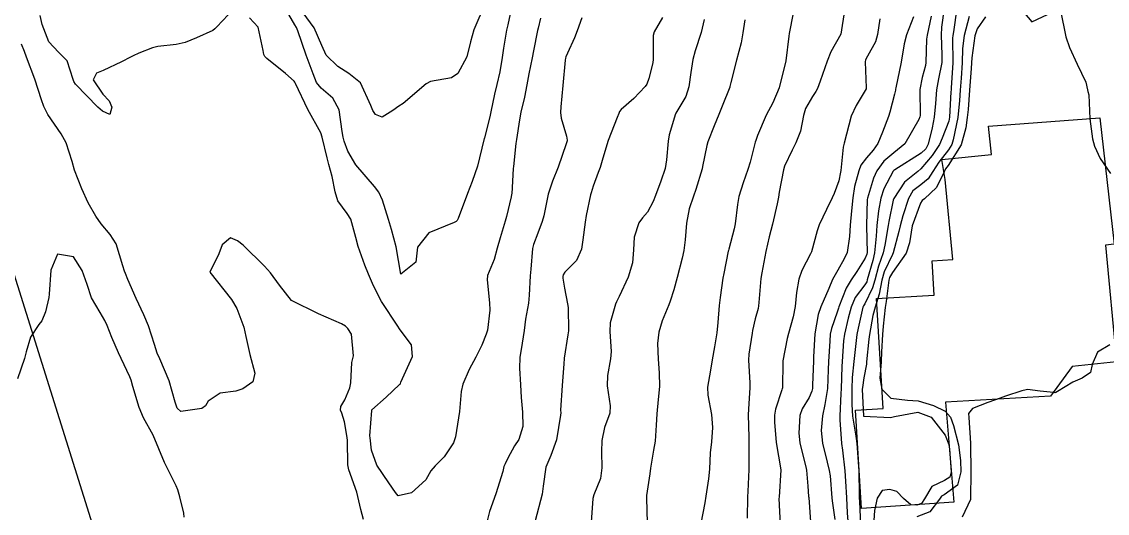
# Model space of a CAD drawing. Header units: metres. Extents: x 298520 to 308411, y 7433745 to 7450750.
# Drawn here: x 301069.7 to 301149.2, y 7442974.5 to 7443010.6 of the extents above; entities that cross this region are included whole.
import ezdxf

# ---------------------------------------------------------------- set-up
doc = ezdxf.new("R2010")
doc.units = ezdxf.units.M
doc.header["$LTSCALE"] = 10
doc.linetypes.add('DASHED', pattern=[0.75, 0.5, -0.25])
for name, color, linetype in [('Curvas de Nivel 1m', 11, 'Continuous'), ('Curvas de Nivel 5m', 15, 'Continuous'), ('Edificações', 30, 'Continuous'), ('Vias Primárias', 230, 'Continuous'), ('Vias Secundárias', 230, 'DASHED')]:
    doc.layers.add(name, color=color, linetype=linetype)

msp = doc.modelspace()

# ---------------------------------------------------------------- linework, layer by layer
at = {"layer": 'Curvas de Nivel 1m', "flags": 128}
for points, elevation in [([(301105.628, 7443011.941), (301105.288, 7443010.343), (301105.207, 7443009.945), (301104.986, 7443008.624), (301104.88, 7443007.948), (301104.7, 7443006.892), (301104.493, 7443005.951), (301104.322, 7443005.257), (301104.058, 7443003.956), (301103.982, 7443003.581), (301103.584, 7443002.052), (301103.557, 7443001.987), (301103.551, 7443001.96), (301103.534, 7443001.913), (301103.079, 7442999.967), (301102.678, 7442998.841), (301102.334, 7442997.978), (301101.649, 7442996.123), (301101.588, 7442995.989), (301101.512, 7442995.91), (301101.367, 7442995.847), (301099.504, 7442995.086), (301098.685, 7442994.022), (301098.559, 7442992.941), (301097.463, 7442992.04), (301097.123, 7442994.044), (301096.781, 7442995.322), (301096.563, 7442996.05), (301096.115, 7442997.467), (301095.849, 7442998.057), (301095.539, 7442998.47), (301094.17, 7443000.074), (301093.573, 7443001.067), (301093.304, 7443001.808), (301093.228, 7443002.085), (301093.153, 7443002.523), (301092.931, 7443004.09), (301092.482, 7443004.958), (301091.629, 7443005.691), (301091.284, 7443006.113), (301091.026, 7443006.729), (301090.526, 7443008.121), (301089.914, 7443009.893), (301089.818, 7443010.129), (301089.685, 7443010.338), (301088.65, 7443012.141)], 704), ([(301084.815, 7443011.066), (301083.974, 7443010.197), (301083.841, 7443010.038), (301083.679, 7443009.929), (301082.499, 7443009.389), (301081.665, 7443009.045), (301080.997, 7443008.903), (301079.66, 7443008.742), (301079.266, 7443008.647), (301078.252, 7443008.264), (301077.852, 7443008.067), (301077.65, 7443007.966), (301076.996, 7443007.629), (301075.64, 7443006.995), (301075.156, 7443006.787), (301074.925, 7443006.307), (301075.622, 7443005.244), (301076.086, 7443004.761), (301076.28, 7443004.29), (301076.126, 7443003.771), (301075.608, 7443003.999), (301075.27, 7443004.303), (301073.63, 7443005.982), (301073.499, 7443006.19), (301073.457, 7443006.323), (301073.017, 7443007.7), (301072.368, 7443008.339), (301071.664, 7443009.092), (301071.183, 7443010.355), (301071.026, 7443011.02)], 703), ([(301126.211, 7443011.181), (301125.906, 7443009.698), (301125.874, 7443009.504), (301125.653, 7443007.7), (301125.174, 7443005.707), (301124.706, 7443004.624), (301124.225, 7443003.721), (301123.588, 7443002.211), (301123.458, 7443001.858), (301123.419, 7443001.732), (301123.04, 7443000.263), (301122.883, 7442999.737), (301122.528, 7442998.76), (301122.212, 7442997.743), (301122.114, 7442997.157), (301121.96, 7442995.746), (301121.885, 7442995.368), (301121.485, 7442993.887), (301121.457, 7442993.776), (301121.45, 7442993.75), (301121.119, 7442992.102), (301121.056, 7442991.754), (301120.86, 7442990.345), (301120.789, 7442989.757), (301120.68, 7442988.501), (301120.604, 7442987.758), (301120.428, 7442986.734), (301120.257, 7442985.761), (301120.147, 7442985.001), (301119.935, 7442983.764), (301119.955, 7442983.173), (301120.219, 7442981.761), (301120.288, 7442980.806), (301120.207, 7442979.761), (301120.129, 7442978.943), (301120.061, 7442977.762), (301119.991, 7442977.057), (301119.812, 7442975.765), (301119.736, 7442975.297), (301119.435, 7442973.768)], 698), ([(301129.953, 7443011.395), (301129.683, 7443009.65), (301128.969, 7443008.355), (301128.686, 7443007.665), (301128.178, 7443006.211), (301127.986, 7443005.675), (301127.868, 7443005.437), (301127.624, 7443005.084), (301127.098, 7443004.198), (301126.949, 7443003.687), (301126.735, 7443002.545), (301126.398, 7443001.692), (301126.123, 7443001.149), (301125.566, 7442999.968), (301125.486, 7442999.701), (301125.186, 7442998.058), (301125.121, 7442997.706), (301125.024, 7442997.204), (301124.676, 7442995.713), (301124.433, 7442994.782), (301124.192, 7442993.719), (301123.902, 7442992.158), (301123.844, 7442991.724), (301123.692, 7442989.973), (301123.671, 7442989.727), (301123.631, 7442989.536), (301123.429, 7442988.788), (301123.226, 7442987.921), (301123.192, 7442987.732), (301122.954, 7442986.177), (301122.932, 7442985.735), (301123.036, 7442984.074), (301123.033, 7442983.733), (301122.925, 7442982.159), (301122.915, 7442981.734), (301122.954, 7442980.106), (301122.958, 7442979.734), (301122.955, 7442978.076), (301122.947, 7442977.733), (301122.883, 7442976.128), (301122.868, 7442975.734), (301122.839, 7442974.152)], 697), ([(301136.307, 7443010.964), (301136.014, 7443009.577), (301135.98, 7443009.275), (301135.926, 7443007.577), (301135.888, 7443007.34), (301135.642, 7443006.482), (301135.471, 7443005.582), (301135.498, 7443003.688), (301135.482, 7443003.582), (301135.414, 7443003.395), (301134.392, 7443001.598), (301133.576, 7443000.953), (301132.84, 7443000.347), (301132.32, 7442999.622), (301132.084, 7442999.095), (301131.648, 7442997.629), (301131.633, 7442997.528), (301131.58, 7442995.629), (301131.578, 7442995.563), (301131.619, 7442993.629), (301131.597, 7442993.513), (301131.479, 7442993.213), (301130.86, 7442992.246), (301130.443, 7442991.64), (301130.08, 7442991.021), (301129.554, 7442989.649), (301129.529, 7442989.562), (301129.437, 7442989.267), (301129.002, 7442988.073), (301128.914, 7442987.657), (301128.879, 7442987.13), (301128.802, 7442985.659), (301128.774, 7442985.046), (301128.71, 7442983.66), (301128.533, 7442982.485), (301128.352, 7442981.665), (301128.249, 7442980.583), (301128.357, 7442979.664), (301128.705, 7442978.256), (301128.85, 7442977.657), (301128.903, 7442977.269), (301129.035, 7442975.654), (301129.057, 7442975.44), (301129.257, 7442974.075)], 694), ([(301137.267, 7443011.564), (301137.081, 7443010.174), (301137.034, 7443009.566), (301137.099, 7443008.128), (301137.083, 7443007.566), (301136.846, 7443006.362), (301136.694, 7443005.569), (301136.621, 7443004.567), (301136.544, 7443003.571), (301136.387, 7443002.78), (301136.086, 7443001.575), (301135.914, 7443001.242), (301135.576, 7443000.914), (301133.656, 7442999.701), (301133.563, 7442999.647), (301133.541, 7442999.632), (301133.529, 7442999.61), (301132.848, 7442998.312), (301132.615, 7442997.619), (301132.453, 7442996.692), (301132.341, 7442995.622), (301132.28, 7442994.843), (301132.17, 7442993.623), (301132.042, 7442993.06), (301131.634, 7442991.628), (301131.593, 7442991.497), (301131.459, 7442991.263), (301130.749, 7442990.338), (301130.446, 7442989.64), (301130.239, 7442988.834), (301129.958, 7442987.645), (301129.885, 7442987.168), (301129.783, 7442985.646), (301129.759, 7442985.276), (301129.717, 7442983.647), (301129.702, 7442983.313), (301129.618, 7442981.647), (301129.623, 7442981.365), (301129.754, 7442979.646), (301129.805, 7442979.156), (301129.996, 7442977.643), (301130.048, 7442976.88), (301130.105, 7442975.642), (301130.169, 7442974.553), (301130.223, 7442973.645)], 693), ([(301138.192, 7443011.553), (301137.953, 7443009.824), (301137.898, 7443009.557), (301137.88, 7443009.357), (301137.912, 7443007.556), (301137.785, 7443005.708), (301137.77, 7443005.558), (301137.763, 7443005.426), (301137.661, 7443003.559), (301137.6, 7443003.268), (301137.128, 7443002.024), (301136.929, 7443001.567), (301136.393, 7443000.754), (301135.565, 7442999.769), (301135.344, 7442999.583), (301134.361, 7442998.787), (301133.581, 7442997.609), (301133.532, 7442997.471), (301133.214, 7442995.915), (301133.158, 7442995.614), (301132.926, 7442994.182), (301132.798, 7442993.617), (301132.465, 7442992.628), (301132.185, 7442991.623), (301132.025, 7442991.057), (301131.445, 7442989.868), (301131.352, 7442989.722), (301131.315, 7442989.631), (301130.96, 7442988.095), (301130.871, 7442987.635), (301130.72, 7442986.316), (301130.653, 7442985.637), (301130.533, 7442984.487), (301130.501, 7442983.639), (301130.502, 7442982.492), (301130.549, 7442981.638), (301130.787, 7442980.177), (301130.862, 7442979.635), (301130.986, 7442977.945), (301131.004, 7442977.633), (301131.037, 7442975.87), (301131.047, 7442975.632), (301131.057, 7442975.419), (301131.144, 7442973.632)], 692), ([(301142.888, 7443011.498), (301143.693, 7443010.542), (301145.62, 7443011.461)], 689), ([(301145.778, 7443011.383), (301146.174, 7443009.455), (301146.445, 7443008.678), (301147.005, 7443007.446), (301147.64, 7443006.122), (301147.763, 7443005.567), (301147.797, 7443005.438), (301147.858, 7443005.208), (301147.949, 7443003.435), (301148.138, 7443001.981), (301148.288, 7443001.429), (301148.689, 7443000.538), (301149.45, 7442999.421)], 689), ([(301107.692, 7443010.811), (301107.514, 7443010.092), (301107.475, 7443009.922), (301107.166, 7443008.419), (301107.069, 7443007.926), (301106.826, 7443006.743), (301106.69, 7443005.929), (301106.511, 7443005.04), (301106.249, 7443003.934), (301106.162, 7443003.377), (301105.943, 7443001.936), (301105.895, 7443001.622), (301105.711, 7442999.939), (301105.696, 7442999.803), (301105.579, 7442997.94), (301105.576, 7442997.896), (301105.531, 7442997.71), (301105.19, 7442996.27), (301105.105, 7442995.944), (301104.729, 7442994.719), (301104.523, 7442993.95), (301104.3, 7442993.133), (301103.814, 7442991.956), (301103.771, 7442991.645), (301103.965, 7442989.955), (301103.969, 7442989.42), (301103.796, 7442987.956), (301103.72, 7442987.646), (301103.402, 7442986.857), (301102.951, 7442985.967), (301102.46, 7442985.05), (301101.991, 7442983.981), (301101.888, 7442983.459), (301101.765, 7442981.984), (301101.453, 7442980.117), (301101.418, 7442979.989), (301101.395, 7442979.916), (301101.318, 7442979.677), (301100.63, 7442978.67), (301099.963, 7442978.003), (301099.666, 7442977.629), (301099.283, 7442976.98), (301098.24, 7442976.025), (301097.271, 7442975.808), (301097.062, 7442976.042), (301096.576, 7442976.751), (301095.696, 7442978.056), (301095.309, 7442979.142), (301095.2, 7442980.061), (301095.198, 7442980.188), (301095.322, 7442982.06), (301095.344, 7442982.1), (301096.376, 7442983.032), (301097.372, 7442983.959), (301097.416, 7442983.996), (301097.428, 7442984.039), (301097.469, 7442984.133), (301098.315, 7442986.026), (301098.236, 7442986.862), (301097.412, 7442987.963), (301097.354, 7442988.041), (301097.227, 7442988.231), (301096.04, 7442990.054), (301095.454, 7442991.201), (301095.096, 7442992.064), (301094.831, 7442992.708), (301094.338, 7442994.072), (301094.17, 7442994.743), (301093.794, 7442996.077), (301093.517, 7442996.511), (301092.853, 7442997.417), (301092.645, 7442998.093), (301092.422, 7442999.224), (301092.188, 7443000.101), (301092.054, 7443000.589), (301091.689, 7443002.108), (301091.587, 7443002.41), (301090.654, 7443004.12), (301089.729, 7443006.032), (301089.681, 7443006.13), (301089.634, 7443006.205), (301089.011, 7443006.765), (301087.65, 7443007.868), (301087.5, 7443008.001), (301087.426, 7443008.153), (301087.369, 7443008.443), (301086.997, 7443010.16), (301086.378, 7443010.858)], 703), ([(301110.721, 7443010.851), (301110.365, 7443009.883), (301110.19, 7443009.37), (301109.658, 7443008.26), (301109.553, 7443007.993), (301109.526, 7443007.892), (301109.495, 7443007.736), (301109.335, 7443005.894), (301109.174, 7443004.332), (301109.145, 7443003.897), (301109.201, 7443003.498), (301109.586, 7443002.181), (301109.644, 7443001.889), (301109.644, 7443001.828), (301109.58, 7443001.598), (301108.988, 7442999.899), (301108.576, 7442998.876), (301108.258, 7442997.909), (301107.932, 7442996.329), (301107.822, 7442995.915), (301107.504, 7442995.06), (301107.189, 7442994.23), (301107.115, 7442993.924), (301106.976, 7442992.419), (301106.942, 7442991.925), (301106.87, 7442990.505), (301106.8, 7442989.926), (301106.6, 7442988.753), (301106.491, 7442987.929), (301106.342, 7442986.992), (301106.179, 7442985.932), (301106.162, 7442985.156), (301106.219, 7442983.932), (301106.284, 7442983.005), (301106.374, 7442981.93), (301106.39, 7442980.871), (301106.096, 7442979.932), (301105.788, 7442979.463), (301105.302, 7442978.563), (301105.093, 7442978.146), (301105.007, 7442977.944), (301104.922, 7442977.578), (301104.43, 7442975.953), (301103.951, 7442974.651), (301103.786, 7442973.962)], 702), ([(301116.635, 7443010.869), (301116.026, 7443009.817), (301115.944, 7443009.553), (301115.947, 7443007.817), (301115.927, 7443007.541), (301115.639, 7443006.397), (301115.474, 7443005.982), (301115.364, 7443005.823), (301114.525, 7443004.925), (301113.607, 7443004.133), (301113.48, 7443003.967), (301113.421, 7443003.843), (301113.296, 7443003.54), (301112.647, 7443001.854), (301112.267, 7443000.556), (301112.052, 7442999.863), (301111.91, 7442999.513), (301111.542, 7442998.504), (301111.394, 7442998.013), (301111.36, 7442997.872), (301111.036, 7442996.357), (301110.957, 7442995.876), (301110.804, 7442994.573), (301110.688, 7442993.878), (301110.318, 7442993.044), (301109.467, 7442992.188), (301109.349, 7442992.008), (301109.326, 7442991.892), (301109.329, 7442991.76), (301109.454, 7442991.018), (301109.674, 7442989.888), (301109.708, 7442989.618), (301109.735, 7442987.887), (301109.705, 7442987.592), (301109.425, 7442985.89), (301109.42, 7442985.862), (301109.389, 7442985.476), (301109.269, 7442983.892), (301109.166, 7442982.073), (301109.171, 7442981.893), (301109.166, 7442981.718), (301108.871, 7442979.897), (301108.451, 7442978.758), (301108.085, 7442977.908), (301107.874, 7442976.506), (301107.802, 7442975.912), (301107.299, 7442973.965)], 701), ([(301122.649, 7443010.692), (301122.512, 7443009.738), (301122.387, 7443009.025), (301122.051, 7443007.744), (301121.637, 7443006.113), (301121.57, 7443005.814), (301121.55, 7443005.751), (301120.989, 7443004.38), (301120.751, 7443003.759), (301120.417, 7443002.939), (301119.949, 7443001.766), (301119.866, 7443001.481), (301119.565, 7442999.943), (301119.525, 7442999.771), (301119.068, 7442998.25), (301118.894, 7442997.78), (301118.583, 7442996.843), (301118.381, 7442995.787), (301118.279, 7442994.566), (301118.189, 7442993.79), (301118.062, 7442993.214), (301117.699, 7442991.796), (301117.454, 7442990.906), (301117.185, 7442990.063), (301117.089, 7442989.804), (301116.616, 7442988.618), (301116.363, 7442987.811), (301116.259, 7442986.957), (301116.305, 7442985.811), (301116.387, 7442984.806), (301116.399, 7442983.81), (301116.31, 7442982.859), (301116.204, 7442981.811), (301116.173, 7442980.973), (301116.101, 7442979.812), (301115.98, 7442979.146), (301115.745, 7442977.815), (301115.691, 7442977.414), (301115.466, 7442975.818), (301115.456, 7442975.633), (301115.508, 7442973.817)], 699), ([(301132.549, 7443010.767), (301132.369, 7443009.623), (301132.225, 7443009.075), (301131.659, 7443008.024), (301131.513, 7443007.773), (301131.474, 7443007.632), (301131.557, 7443005.708), (301131.541, 7443005.631), (301130.822, 7443004.431), (301130.459, 7443003.641), (301130.271, 7443002.968), (301129.935, 7443001.646), (301129.874, 7443001.353), (301129.684, 7442999.649), (301129.673, 7442999.537), (301129.552, 7442998.907), (301129.217, 7442997.975), (301129.063, 7442997.657), (301128.648, 7442996.787), (301128.105, 7442995.671), (301127.949, 7442995.231), (301127.543, 7442993.679), (301127.481, 7442993.537), (301126.839, 7442992.317), (301126.623, 7442991.688), (301126.439, 7442990.704), (301126.347, 7442989.691), (301126.197, 7442988.927), (301125.849, 7442987.696), (301125.773, 7442987.332), (301125.45, 7442985.699), (301125.442, 7442985.65), (301125.413, 7442983.7), (301125.405, 7442983.667), (301125.371, 7442983.575), (301124.906, 7442982.151), (301124.841, 7442981.708), (301124.843, 7442981.212), (301124.964, 7442979.705), (301125.293, 7442977.7), (301125.166, 7442975.702), (301125.164, 7442975.594), (301125.238, 7442973.7)], 696), ([(301139.098, 7443010.94), (301138.732, 7443009.544), (301138.611, 7443008.604), (301138.592, 7443007.546), (301138.521, 7443006.426), (301138.445, 7443005.548), (301138.395, 7443004.775), (301138.26, 7443003.55), (301137.936, 7443001.904), (301137.824, 7443001.556), (301137.579, 7443001.157), (301136.879, 7443000.258), (301136.43, 7442999.571), (301136.091, 7442999.038), (301135.548, 7442998.591), (301134.98, 7442998.15), (301134.643, 7442997.593), (301134.24, 7442996.319), (301134.044, 7442995.602), (301133.941, 7442995.169), (301133.534, 7442993.609), (301133.482, 7442993.498), (301132.873, 7442992.212), (301132.707, 7442991.618), (301132.493, 7442990.579), (301132.198, 7442989.622), (301132.043, 7442989.014), (301131.799, 7442987.626), (301131.754, 7442987.282), (301131.586, 7442985.628), (301131.566, 7442985.453), (301131.381, 7442984.445), (301131.271, 7442983.734), (301131.266, 7442983.631), (301131.343, 7442981.63), (301133.342, 7442981.532), (301133.617, 7442981.606), (301135.346, 7442981.934), (301136.306, 7442981.57), (301137.33, 7442980.247), (301137.606, 7442979.557), (301137.664, 7442979.21), (301137.768, 7442977.555), (301137.68, 7442977.165), (301137.286, 7442976.914), (301136.367, 7442976.484), (301135.832, 7442975.574), (301135.602, 7442975.244), (301135.268, 7442975.118), (301134.811, 7442975.129), (301134.278, 7442975.595), (301133.798, 7442976.122), (301133.279, 7442976.264), (301132.713, 7442976.182), (301132.366, 7442975.619), (301132.152, 7442974.733), (301132.088, 7442973.622)], 691), ([(301094.72, 7442974.065), (301094.524, 7442974.804), (301094.241, 7442976.07), (301093.655, 7442977.711), (301093.57, 7442978.077), (301093.547, 7442979.851), (301093.53, 7442980.078), (301093.334, 7442981.227), (301093.125, 7442981.867), (301093.036, 7442982.085), (301093.071, 7442982.36), (301093.354, 7442982.828), (301093.733, 7442983.71), (301093.798, 7442984.076), (301093.879, 7442985.584), (301094, 7442986.074), (301093.84, 7442987.644), (301093.573, 7442988.078), (301093.415, 7442988.24), (301093.102, 7442988.401), (301091.428, 7442989.146), (301089.443, 7442990.13), (301088.561, 7442991.25), (301087.906, 7442992.153), (301087.47, 7442992.632), (301085.904, 7442994.176), (301085.496, 7442994.502), (301084.98, 7442994.704), (301084.361, 7442994.191), (301084.131, 7442993.546), (301083.463, 7442992.2), (301085.053, 7442990.184), (301085.433, 7442989.534), (301085.944, 7442988.175), (301086.1, 7442987.479), (301086.399, 7442986.17), (301086.758, 7442984.787), (301086.605, 7442984.168), (301085.887, 7442983.653), (301085.362, 7442983.47), (301084.232, 7442983.319), (301083.351, 7442982.732), (301083.157, 7442982.392), (301082.871, 7442982.207), (301081.341, 7442981.988), (301081.065, 7442982.233), (301080.918, 7442982.665), (301080.482, 7442984.239), (301079.799, 7442985.836), (301079.613, 7442986.248), (301079.399, 7442986.891), (301078.958, 7442988.255), (301078.625, 7442989.058), (301078.056, 7442990.264), (301077.457, 7442991.664), (301077.279, 7442992.091), (301077.206, 7442992.274), (301077.09, 7442992.654), (301076.593, 7442994.283), (301076.165, 7442994.955), (301075.507, 7442995.731), (301075.104, 7442996.304), (301074.562, 7442997.27), (301074.074, 7442998.315), (301073.553, 7442999.677), (301073.368, 7443000.323), (301072.931, 7443001.684), (301072.578, 7443002.335), (301071.604, 7443003.747), (301071.297, 7443004.353), (301071.134, 7443004.838), (301070.637, 7443006.36), (301070.043, 7443007.972), (301069.887, 7443008.368), (301069.661, 7443008.908)], 702), ([(301081.587, 7442974.225), (301081.554, 7442974.524), (301081.268, 7442975.736), (301081.121, 7442976.232), (301080.989, 7442976.521), (301080.14, 7442978.242), (301079.323, 7442980.25), (301078.596, 7442981.522), (301078.277, 7442982.266), (301077.833, 7442983.806), (301077.702, 7442984.275), (301077.612, 7442984.513), (301077.38, 7442984.992), (301076.766, 7442986.286), (301076.289, 7442987.412), (301075.936, 7442988.292), (301075.781, 7442988.649), (301075.432, 7442989.248), (301074.792, 7442990.307), (301074.469, 7442991.294), (301074.117, 7442992.313), (301073.478, 7442993.315), (301072.292, 7442993.526), (301071.807, 7442992.345), (301071.693, 7442990.594), (301071.663, 7442990.347), (301071.432, 7442989.294), (301071.154, 7442988.625), (301070.946, 7442988.355), (301070.33, 7442987.44), (301070.01, 7442986.364), (301069.892, 7442985.861), (301069.373, 7442984.37)], 701), ([(301149.407, 7442986.862), (301148.488, 7442986.343), (301148.101, 7442985.433), (301147.984, 7442984.834), (301147.378, 7442984.415), (301146.696, 7442984.124), (301145.562, 7442983.458), (301145.441, 7442983.38), (301145.362, 7442983.362), (301145.265, 7442983.365), (301144.306, 7442983.476), (301143.364, 7442983.585), (301143.273, 7442983.582), (301142.965, 7442983.494), (301141.768, 7442983.096), (301141.357, 7442982.964), (301140.471, 7442982.64), (301139.35, 7442982.208), (301139.053, 7442981.836), (301139.083, 7442981.543), (301139.204, 7442979.661), (301139.206, 7442979.541), (301139.219, 7442977.616), (301139.217, 7442977.541), (301139.192, 7442975.622), (301139.184, 7442975.541), (301138.58, 7442974.226)], 689)]:
    msp.add_lwpolyline(points, dxfattribs=dict(at, elevation=elevation))
at = {"layer": 'Curvas de Nivel 5m', "flags": 128}
for points, elevation in [([(301103.647, 7443011.905), (301102.794, 7443009.973), (301102.558, 7443009.089), (301102.287, 7443007.98), (301101.641, 7443006.767), (301101.178, 7443006.454), (301099.635, 7443006.189), (301099.313, 7443006.015), (301097.618, 7443004.569), (301097.299, 7443004.36), (301096.88, 7443004.047), (301096.099, 7443003.562), (301095.608, 7443003.747), (301095.395, 7443004.062), (301095.254, 7443004.427), (301094.511, 7443006.071), (301093.64, 7443006.761), (301092.841, 7443007.288), (301091.992, 7443008.105), (301091.664, 7443008.822), (301091.102, 7443010.116), (301089.702, 7443012.053)], 705), ([(301119.692, 7443010.718), (301119.452, 7443009.773), (301119.025, 7443008.417), (301118.851, 7443007.782), (301118.709, 7443006.849), (301118.554, 7443005.786), (301118.331, 7443005.08), (301117.604, 7443003.847), (301117.584, 7443003.819), (301117.577, 7443003.8), (301117.127, 7443002.265), (301117.049, 7443001.805), (301116.932, 7443000.444), (301116.813, 7442999.807), (301116.497, 7442998.863), (301116.117, 7442997.814), (301115.956, 7442997.388), (301115.521, 7442996.594), (301115.163, 7442996.177), (301114.898, 7442995.826), (301114.559, 7442994.772), (301114.502, 7442993.83), (301114.424, 7442992.885), (301114.107, 7442991.84), (301113.448, 7442990.404), (301113.269, 7442990.027), (301113.191, 7442989.853), (301112.794, 7442988.484), (301112.778, 7442987.856), (301112.863, 7442986.391), (301112.821, 7442985.856), (301112.606, 7442984.632), (301112.585, 7442983.858), (301112.803, 7442982.404), (301112.765, 7442981.856), (301112.389, 7442980.803), (301112.191, 7442979.861), (301112.158, 7442979.014), (301112.182, 7442977.861), (301112.075, 7442977.072), (301111.6, 7442975.867), (301111.535, 7442975.602), (301111.412, 7442973.868)], 700), ([(301135.024, 7443010.918), (301134.503, 7443009.598), (301134.339, 7443008.934), (301134.125, 7443007.603), (301133.728, 7443005.703), (301133.707, 7443005.609), (301133.698, 7443005.543), (301133.627, 7443005.244), (301133.289, 7443003.932), (301133.176, 7443003.614), (301132.753, 7443002.457), (301132.394, 7443001.622), (301132.057, 7443001.146), (301131.572, 7443000.575), (301131.167, 7443000.034), (301131.002, 7442999.636), (301130.703, 7442998.481), (301130.565, 7442997.64), (301130.476, 7442996.688), (301130.372, 7442995.641), (301130.339, 7442994.803), (301130.161, 7442993.643), (301129.95, 7442993.174), (301129.47, 7442992.355), (301129.095, 7442991.656), (301128.806, 7442991.009), (301128.223, 7442989.668), (301128.022, 7442989.083), (301127.783, 7442987.674), (301127.704, 7442985.983), (301127.695, 7442985.675), (301127.629, 7442983.929), (301127.613, 7442983.676), (301127.575, 7442983.472), (301127.363, 7442983.019), (301126.855, 7442982.18), (301126.701, 7442981.686), (301126.622, 7442980.395), (301126.695, 7442979.686), (301127.163, 7442977.813), (301127.191, 7442977.681), (301127.281, 7442976.516), (301127.337, 7442975.743), (301127.339, 7442975.679), (301127.468, 7442973.89)], 695), ([(301140.304, 7443010.917), (301139.688, 7443010.032), (301139.513, 7443009.533), (301139.291, 7443007.902), (301139.272, 7443007.536), (301139.251, 7443007.138), (301139.122, 7443005.538), (301139.022, 7443004.129), (301138.952, 7443003.54), (301138.844, 7443002.79), (301138.504, 7443001.546), (301137.568, 7443000.023), (301137.363, 7442999.764), (301137.255, 7442999.563), (301136.702, 7442998.412), (301135.825, 7442997.577), (301135.655, 7442997.455), (301135.53, 7442997.256), (301134.932, 7442995.589), (301134.73, 7442994.356), (301134.47, 7442993.595), (301133.469, 7442992.184), (301133.263, 7442991.814), (301133.213, 7442991.612), (301133.011, 7442990.051), (301132.946, 7442989.615), (301132.798, 7442988.241), (301132.749, 7442987.617), (301132.671, 7442986.346), (301132.638, 7442985.618), (301132.56, 7442984.434), (301132.696, 7442983.617), (301133.356, 7442982.957), (301134.574, 7442982.81), (301135.355, 7442982.768), (301136.491, 7442982.43), (301137.347, 7442982.013), (301137.732, 7442981.556), (301137.943, 7442980.947), (301138.309, 7442979.55), (301138.456, 7442978.399), (301138.484, 7442977.548), (301138.252, 7442976.581), (301137.276, 7442975.881), (301137.069, 7442975.768), (301136.932, 7442975.563), (301136.208, 7442974.626), (301135.26, 7442974.262)], 690)]:
    msp.add_lwpolyline(points, dxfattribs=dict(at, elevation=elevation))
at = {"layer": 'Edificações'}
msp.add_lwpolyline([(301137.099, 7443000.47), (301140.724, 7443000.833), (301140.516, 7443002.91), (301148.66, 7443003.506), (301149.718, 7442994.245), (301149.077, 7442994.172), (301149.897, 7442985.619), (301146.64, 7442985.276), (301145.062, 7442983.115), (301137.373, 7442982.668), (301137.964, 7442975.345), (301131.207, 7442974.858), (301130.776, 7442982.082), (301132.789, 7442982.202), (301132.307, 7442990.261), (301136.538, 7442990.514), (301136.388, 7442993.03), (301137.91, 7442993.121), (301137.329, 7442998.986)], close=True, dxfattribs=at)
at = {"layer": 'Vias Primárias'}
msp.add_lwpolyline([(301051.561, 7443052.466), (301053.645, 7443044.337), (301059.244, 7443024.464), (301063.871, 7443008.696), (301076.622, 7442968.039), (301088.635, 7442929.942), (301102.292, 7442887.164), (301110.49, 7442860.541), (301119.921, 7442830.87)], dxfattribs=at)
at = {"layer": 'Vias Secundárias'}
msp.add_lwpolyline([(301465.55, 7442973.319, 0), (301478.59, 7442967.28, -0.011668)], format="xyb", dxfattribs=at)

doc.saveas('drawing.dxf')
